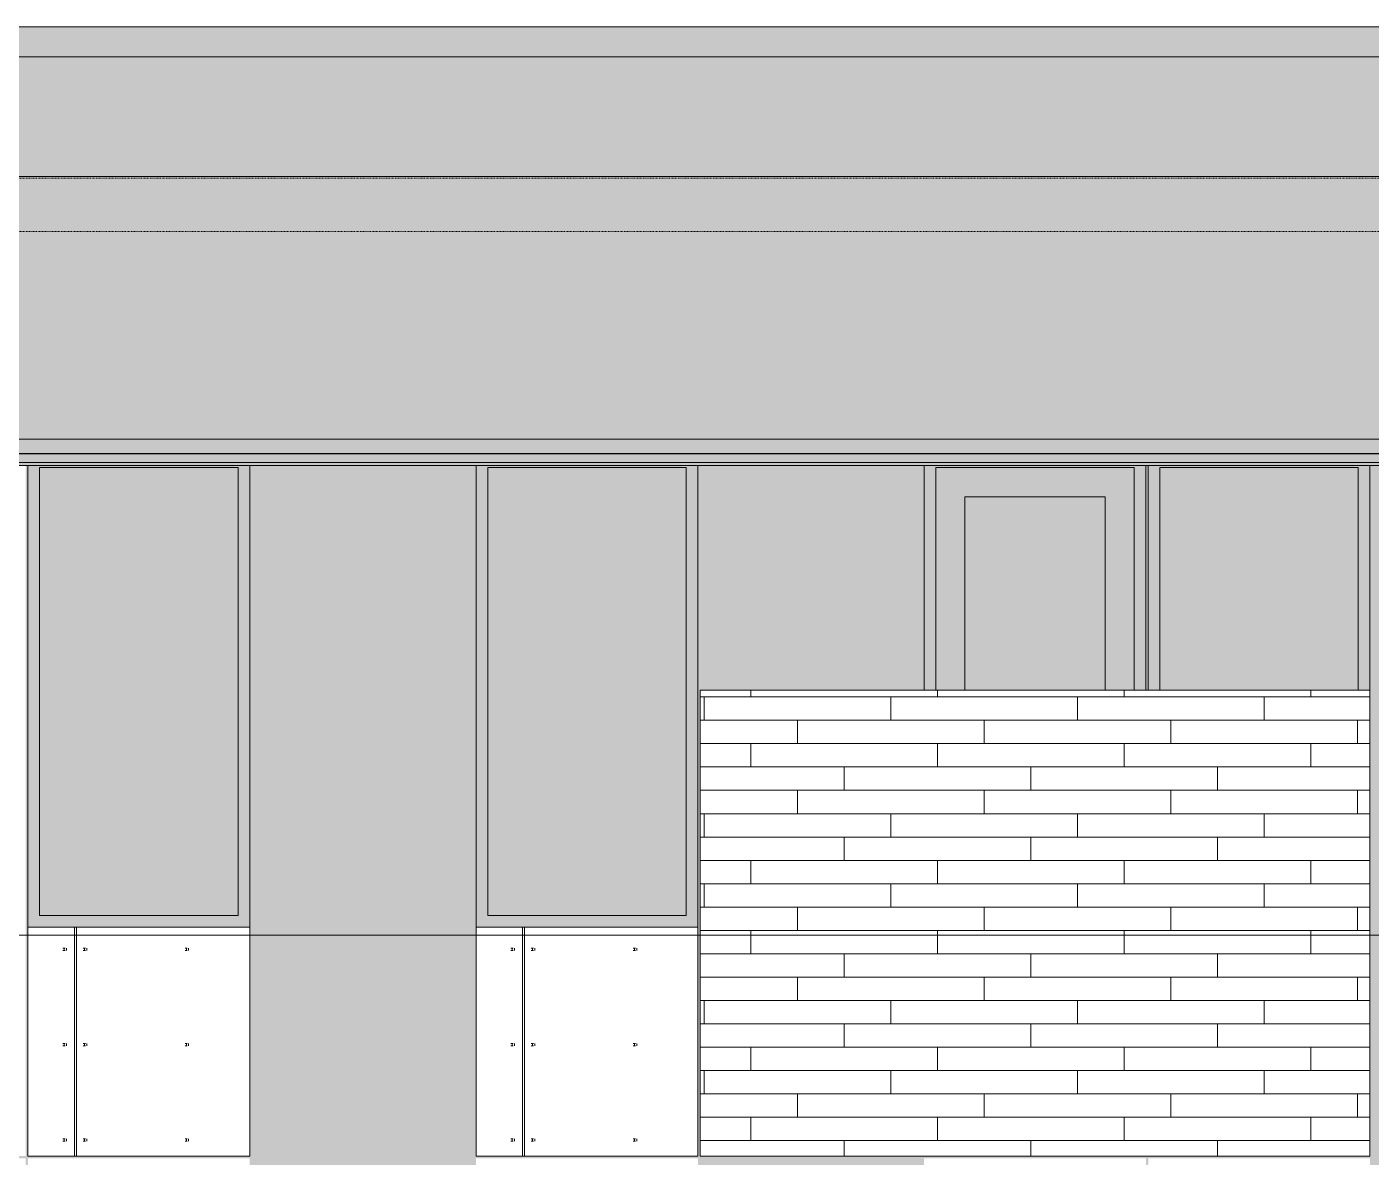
# Model space of a CAD drawing. Header units: inches. Extents: x 1814 to 6957, y -360 to 681.
# Drawn here: x 6301 to 6531.4, y 229.9 to 423.7 of the extents above; entities that cross this region are included whole.
import ezdxf

# ---------------------------------------------------------------- set-up
doc = ezdxf.new("R2010")
doc.units = ezdxf.units.IN
doc.header["$MEASUREMENT"] = 0
doc.linetypes.add('Aligning Line 1_8_', pattern=[0.25, 0.125, -0.125])
doc.linetypes.add('Grid Line 1_2_', pattern=[0.875, 0.5, -0.125, 0.125, -0.125])
for name, color, linetype, lineweight in [('0-7', 50, 'Continuous', 5), ('A-FLOR-LEVL-1', 51, 'Grid Line 1_2_', 9), ('A-GLAZ', 151, 'Continuous', 13), ('A-GLAZ-1', 251, 'Continuous', 9), ('A-WALL', 113, 'Continuous', 13), ('A-WALL-PATT-2', 251, 'Continuous', 9), ('G-ANNO-SYMB', 111, 'Aligning Line 1_8_', 9), ('G-ANNO-SYMB-1', 191, 'Aligning Line 1_8_', 9)]:
    doc.layers.add(name, color=color, linetype=linetype, lineweight=lineweight)
pattern_1 = [(0, (6529.089, 268.8), (0, 4), []), (90, (6529.089, 268.8), (-8, 8), [4, -28]), (90, (6545.089, 272.8), (-8, 8), [4, -28])]

# ---------------------------------------------------------------- blocks, each defined once
blk = doc.blocks.new('CTR - 2nd Phase_rvt-2-SECTION _ CENTER LOOKING EAST')
at = {"layer": 'A-FLOR-LEVL-1'}
for p, q in [((-4168.71, 398), (-1814.21, 398)), ((-4168.71, 268), (-1814.21, 268))]:
    blk.add_line(p, q, dxfattribs=at)
at = {"layer": 'G-ANNO-SYMB-1'}
blk.add_line((-1910.94, 388.59), (-4072.05, 388.59), dxfattribs=at)
blk = doc.blocks.new('CTR - 1st Phase - Common Walls_rvt-2-SECTION _ CENTER LOOKING EAST')
at = {"layer": 'A-FLOR-LEVL-1'}
for p, q in [((-4168.71, 398), (-1814.21, 398)), ((-4168.71, 268), (-1814.21, 268))]:
    blk.add_line(p, q, dxfattribs=at)
blk = doc.blocks.new('CTR - 1st Phase -Stairs _ Elevators_rvt-2-SECTION _ CENTER LOOKING EAST')
at = {"layer": 'A-FLOR-LEVL-1'}
for p, q in [((-4168.71, 398), (-1814.21, 398)), ((-4168.71, 268), (-1814.21, 268))]:
    blk.add_line(p, q, dxfattribs=at)
blk = doc.blocks.new('Basic Wall _ EXT - FIBER CEMENT - LARGE - ___-2162457-SECTION _ CENTER LOOKING EAST')
at = {"layer": 'A-WALL'}
for points in [[(-2067.92, 350.53), (-2067.89, 350.53), (-2067.92, 353), (-3400.02, 353), (-3400.02, 350.53), (-2071.34, 350.53)], [(-2752.94, 350.46), (-2067.55, 350.5), (-2067.92, 350.53), (-3399.62, 350.5), (-3399.27, 350.46), (-2755.13, 350.46)], [(-3398.59, 349.02), (-2067.14, 349.02), (-2067.14, 350.46), (-3399.27, 350.44), (-3399.27, 349.02), (-3398.99, 349.02)], [(-2067.12, 348.68), (-2066.86, 348.68), (-2067.17, 349.02), (-3399.26, 349.01), (-3398.99, 348.68), (-2067.14, 348.68)], [(-2704.47, 348.55), (-2066.84, 348.59), (-2066.86, 348.68), (-3398.97, 348.64), (-3399, 348.55), (-2712.92, 348.55)]]:
    blk.add_hatch(color=256, dxfattribs=at).paths.add_polyline_path(points, flags=0)
for p, q in [((-3400.02, 353), (-2067.89, 353)), ((-3400.02, 350.53), (-2067.89, 350.53)), ((-3399.27, 350.46), (-2067.14, 350.46)), ((-3399.27, 349.02), (-2067.14, 349.02)), ((-3399.08, 348.51), (-2066.96, 348.51))]:
    blk.add_line(p, q, dxfattribs=at)
blk = doc.blocks.new('Basic Wall _ EXT - FIBER CEMENT - SMALL - ___-2145931-SECTION _ CENTER LOOKING EAST')
at = {"layer": 'A-WALL'}
blk.add_hatch(color=256, dxfattribs=at).paths.add_polyline_path([(-2729.8, 418.54), (-2061.36, 418.54), (-2061.36, 423.66), (-3393.48, 423.66), (-3393.48, 418.54), (-2734.02, 418.54)], flags=0)
for p, q in [((-3393.48, 423.66), (-2061.36, 423.66)), ((-3393.48, 418.54), (-2061.36, 418.54))]:
    blk.add_line(p, q, dxfattribs=at)
blk = doc.blocks.new('_THE_ WINDOW _ DOOR - Window - 3rd Floor-V75-SECTION _ CENTER LOOKING EAST')
at = {"layer": 'A-GLAZ'}
h = blk.add_hatch(color=256, dxfattribs=at)
h.paths.add_polyline_path([(-2417.45, 269.37), (-2407.71, 269.37), (-2407.71, 348.51), (-2445.74, 348.51), (-2445.74, 269.37), (-2443.74, 269.37)], flags=0)
h.paths.add_polyline_path([(-2417.45, 271.37), (-2443.74, 271.37), (-2443.74, 348.12), (-2409.71, 348.12), (-2409.71, 271.37)], flags=0)
blk.add_hatch(color=256, dxfattribs=at).paths.add_polyline_path([(-2409.71, 271.37), (-2409.71, 348.12), (-2443.74, 348.12), (-2443.74, 271.37), (-2417.45, 271.37)], flags=0)
at = {"layer": 'A-GLAZ-1'}
h = blk.add_hatch(dxfattribs=at)
h.set_pattern_fill('FP_89', color=256, style=0, pattern_type=2)
h.set_pattern_definition([(0, (-2405.97, 287.55), (-38.4, 120.38), [0.392, -38.007]), (0, (-2405.97, 287.95), (-38.4, 120.38), [0.392, -38.007]), (0, (-2405.97, 303.91), (-38.4, 120.38), [0.392, -38.007]), (0, (-2405.97, 304.3), (-38.4, 120.38), [0.392, -38.007]), (0, (-2405.97, 320.27), (-38.4, 120.38), [0.392, -38.007]), (0, (-2405.97, 320.66), (-38.4, 120.38), [0.392, -38.007]), (0, (-2405.97, 336.62), (-38.4, 120.38), [0.392, -38.007]), (0, (-2405.97, 337.02), (-38.4, 120.38), [0.392, -38.007]), (0, (-2405.97, 352.98), (-38.4, 120.38), [0.392, -38.007]), (0, (-2405.97, 353.38), (-38.4, 120.38), [0.392, -38.007]), (0, (-2405.97, 369.34), (-38.4, 120.38), [0.392, -38.007]), (0, (-2405.97, 369.73), (-38.4, 120.375), [0.392, -38.007]), (0, (-2405.97, 385.7), (-38.4, 120.375), [0.392, -38.007]), (0, (-2405.97, 386.09), (-38.4, 120.375), [0.392, -38.007]), (0, (-2405.97, 402.05), (-38.4, 120.375), [0.392, -38.007]), (0, (-2405.97, 402.45), (-38.4, 120.375), [0.392, -38.007]), (0, (-2388.52, 287.55), (-38.4, 120.38), [0.392, -38.007]), (0, (-2388.52, 287.95), (-38.4, 120.38), [0.392, -38.007]), (0, (-2388.52, 303.91), (-38.4, 120.38), [0.392, -38.007]), (0, (-2388.52, 304.3), (-38.4, 120.38), [0.392, -38.007]), (0, (-2388.52, 320.27), (-38.4, 120.38), [0.392, -38.007]), (0, (-2388.52, 320.66), (-38.4, 120.38), [0.392, -38.007]), (0, (-2388.52, 336.62), (-38.4, 120.38), [0.392, -38.007]), (0, (-2388.52, 337.02), (-38.4, 120.38), [0.392, -38.007]), (0, (-2388.52, 352.98), (-38.4, 120.38), [0.392, -38.007]), (0, (-2388.52, 353.38), (-38.4, 120.38), [0.392, -38.007]), (0, (-2388.52, 369.34), (-38.4, 120.375), [0.392, -38.007]), (0, (-2388.52, 369.73), (-38.4, 120.375), [0.392, -38.007]), (0, (-2388.52, 385.7), (-38.4, 120.375), [0.392, -38.007]), (0, (-2388.52, 386.09), (-38.4, 120.375), [0.392, -38.007]), (0, (-2388.52, 402.05), (-38.4, 120.375), [0.392, -38.007]), (0, (-2388.52, 402.45), (-38.4, 120.375), [0.392, -38.007]), (0, (-2371.07, 287.55), (-38.4, 120.38), [0.392, -38.007]), (0, (-2371.07, 287.95), (-38.4, 120.38), [0.392, -38.007]), (0, (-2371.07, 303.91), (-38.4, 120.38), [0.392, -38.007]), (0, (-2371.07, 304.3), (-38.4, 120.38), [0.392, -38.007]), (0, (-2371.07, 320.27), (-38.4, 120.38), [0.392, -38.007]), (0, (-2371.07, 320.66), (-38.4, 120.38), [0.392, -38.007]), (0, (-2371.07, 336.62), (-38.4, 120.38), [0.392, -38.007]), (0, (-2371.07, 337.02), (-38.4, 120.38), [0.392, -38.007]), (0, (-2371.07, 352.98), (-38.4, 120.38), [0.392, -38.007]), (0, (-2371.07, 353.38), (-38.4, 120.38), [0.392, -38.007]), (0, (-2371.07, 369.34), (-38.4, 120.375), [0.392, -38.007]), (0, (-2371.07, 369.73), (-38.4, 120.375), [0.392, -38.007]), (0, (-2371.07, 385.7), (-38.4, 120.375), [0.392, -38.007]), (0, (-2371.07, 386.09), (-38.4, 120.375), [0.392, -38.007]), (0, (-2371.07, 402.05), (-38.4, 120.375), [0.392, -38.007]), (0, (-2371.07, 402.45), (-38.4, 120.375), [0.392, -38.007]), (90, (-2407.71, 285), (-38.4, 2e-15), [120, -0.375]), (90, (-2407.336, 285), (-38.4, 2e-15), [120, -0.375]), (90, (-2405.97, 287.554), (-38.4, 2e-15), [0.392, -119.982]), (90, (-2405.97, 303.91), (-38.4, 2e-15), [0.392, -119.982]), (90, (-2405.97, 320.268), (-38.4, 2e-15), [0.392, -119.982]), (90, (-2405.97, 336.625), (-38.4, 2e-15), [0.392, -119.982]), (90, (-2405.97, 352.982), (-38.4, 2e-15), [0.392, -119.982]), (90, (-2405.97, 369.34), (-38.4, 2e-15), [0.392, -119.982]), (90, (-2405.97, 385.697), (-38.4, 2e-15), [0.392, -119.982]), (90, (-2405.97, 402.054), (-38.4, 2e-15), [0.392, -119.982]), (90, (-2405.577, 287.554), (-38.4, 2e-15), [0.392, -119.982]), (90, (-2405.577, 303.91), (-38.4, 2e-15), [0.392, -119.982]), (90, (-2405.577, 320.268), (-38.4, 2e-15), [0.392, -119.982]), (90, (-2405.577, 336.625), (-38.4, 2e-15), [0.392, -119.982]), (90, (-2405.577, 352.982), (-38.4, 2e-15), [0.392, -119.982]), (90, (-2405.577, 369.34), (-38.4, 2e-15), [0.392, -119.982]), (90, (-2405.577, 385.697), (-38.4, 2e-15), [0.392, -119.982]), (90, (-2405.577, 402.054), (-38.4, 2e-15), [0.392, -119.982]), (90, (-2388.52, 287.554), (-38.4, 2e-15), [0.392, -119.982]), (90, (-2388.52, 303.91), (-38.4, 2e-15), [0.392, -119.982]), (90, (-2388.52, 320.268), (-38.4, 2e-15), [0.392, -119.982]), (90, (-2388.52, 336.625), (-38.4, 2e-15), [0.392, -119.982]), (90, (-2388.52, 352.982), (-38.4, 2e-15), [0.392, -119.982]), (90, (-2388.52, 369.34), (-38.4, 2e-15), [0.392, -119.982]), (90, (-2388.52, 385.697), (-38.4, 2e-15), [0.392, -119.982]), (90, (-2388.52, 402.054), (-38.4, 2e-15), [0.392, -119.982]), (90, (-2388.127, 287.554), (-38.4, 2e-15), [0.392, -119.982]), (90, (-2388.127, 303.91), (-38.4, 2e-15), [0.392, -119.982]), (90, (-2388.127, 320.268), (-38.4, 2e-15), [0.392, -119.982]), (90, (-2388.127, 336.625), (-38.4, 2e-15), [0.392, -119.982]), (90, (-2388.127, 352.982), (-38.4, 2e-15), [0.392, -119.982]), (90, (-2388.127, 369.34), (-38.4, 2e-15), [0.392, -119.982]), (90, (-2388.127, 385.697), (-38.4, 2e-15), [0.392, -119.982]), (90, (-2388.127, 402.054), (-38.4, 2e-15), [0.392, -119.982]), (90, (-2371.07, 287.554), (-38.4, 2e-15), [0.392, -119.982]), (90, (-2371.07, 303.91), (-38.4, 2e-15), [0.392, -119.982]), (90, (-2371.07, 320.268), (-38.4, 2e-15), [0.392, -119.982]), (90, (-2371.07, 336.625), (-38.4, 2e-15), [0.392, -119.982]), (90, (-2371.07, 352.982), (-38.4, 2e-15), [0.392, -119.982]), (90, (-2371.07, 369.34), (-38.4, 2e-15), [0.392, -119.982]), (90, (-2371.07, 385.697), (-38.4, 2e-15), [0.392, -119.982]), (90, (-2371.07, 402.054), (-38.4, 2e-15), [0.392, -119.982]), (90, (-2370.677, 287.554), (-38.4, 2e-15), [0.392, -119.982]), (90, (-2370.677, 303.91), (-38.4, 2e-15), [0.392, -119.982]), (90, (-2370.677, 320.268), (-38.4, 2e-15), [0.392, -119.982]), (90, (-2370.677, 336.625), (-38.4, 2e-15), [0.392, -119.982]), (90, (-2370.677, 352.982), (-38.4, 2e-15), [0.392, -119.982]), (90, (-2370.677, 369.34), (-38.4, 2e-15), [0.392, -119.982]), (90, (-2370.677, 385.697), (-38.4, 2e-15), [0.392, -119.982]), (90, (-2370.677, 402.054), (-38.4, 2e-15), [0.392, -119.982]), (180, (-2369.31, 284.62), (-38.4, 120.38), [38.025, -0.375]), (180, (-2369.31, 285), (-38.4, 120.38), [38.025, -0.375])])
h.paths.add_polyline_path([(-2407.71, 230.12), (-2407.71, 269.37), (-2445.74, 269.37), (-2445.74, 230.12)], flags=0)
at = {"layer": 'A-GLAZ'}
for p, q in [((-2445.74, 348.52), (-2445.74, 269.37)), ((-2443.74, 271.37), (-2443.74, 348.12)), ((-2443.74, 348.12), (-2409.71, 348.12)), ((-2409.71, 348.12), (-2409.71, 271.37)), ((-2407.71, 269.37), (-2407.71, 348.52)), ((-2409.71, 271.37), (-2443.74, 271.37)), ((-2445.74, 269.37), (-2407.71, 269.37)), ((-2445.74, 269.37), (-2445.74, 230.12)), ((-2407.71, 230.12), (-2407.71, 269.37)), ((-2445.74, 230.12), (-2407.71, 230.12))]:
    blk.add_line(p, q, dxfattribs=at)
blk = doc.blocks.new('_THE_ WINDOW _ DOOR - Window - 3rd Floor-2113396-SECTION _ CENTER LOOKING EAST')
at = {"layer": 'A-GLAZ'}
for points in [[(-2217.71, 310), (-2215.71, 310), (-2215.71, 348.51), (-2253.74, 348.51), (-2253.74, 310), (-2251.74, 310), (-2251.74, 348.12), (-2217.71, 348.12), (-2217.71, 343.63)], [(-2217.71, 310), (-2217.71, 348.12), (-2251.74, 348.12), (-2251.74, 310), (-2219.96, 310)]]:
    blk.add_hatch(color=256, dxfattribs=at).paths.add_polyline_path(points, flags=0)
for p, q in [((-2253.74, 348.52), (-2253.74, 310)), ((-2251.74, 348.12), (-2217.71, 348.12)), ((-2251.74, 310), (-2251.74, 348.12)), ((-2217.71, 348.12), (-2217.71, 310)), ((-2215.71, 310), (-2215.71, 348.52))]:
    blk.add_line(p, q, dxfattribs=at)
blk = doc.blocks.new('_THE_ WINDOW _ DOOR - Door - 3rd floors-2113394-SECTION _ CENTER LOOKING EAST')
at = {"layer": 'A-GLAZ'}
for points in [[(-2290.14, 310), (-2290.14, 348.12), (-2256.11, 348.12), (-2256.11, 310), (-2254.11, 310), (-2254.11, 348.51), (-2292.14, 348.51), (-2292.14, 310), (-2291.09, 310)], [(-2290.14, 310), (-2285.14, 310), (-2285.14, 343.12), (-2261.11, 343.12), (-2261.11, 310), (-2256.11, 310), (-2256.11, 348.12), (-2290.14, 348.12), (-2290.14, 343.63)], [(-2261.11, 310), (-2261.11, 343.12), (-2285.14, 343.12), (-2285.14, 310)]]:
    blk.add_hatch(color=256, dxfattribs=at).paths.add_polyline_path(points, flags=0)
for p, q in [((-2292.14, 348.52), (-2292.14, 310)), ((-2290.14, 310), (-2290.14, 348.12)), ((-2290.14, 348.12), (-2256.11, 348.12)), ((-2256.11, 348.12), (-2256.11, 310)), ((-2254.11, 310), (-2254.11, 348.52)), ((-2285.14, 310), (-2285.14, 343.12)), ((-2285.14, 343.12), (-2261.11, 343.12)), ((-2261.11, 343.12), (-2261.11, 310))]:
    blk.add_line(p, q, dxfattribs=at)
blk = doc.blocks.new('_THE_ WINDOW _ DOOR - Window - 3rd Floor-V77-SECTION _ CENTER LOOKING EAST')
at = {"layer": 'A-GLAZ'}
h = blk.add_hatch(color=256, dxfattribs=at)
h.paths.add_polyline_path([(-2368.94, 269.37), (-2330.91, 269.37), (-2330.91, 348.51), (-2368.94, 348.51), (-2368.94, 343.63)], flags=0)
h.paths.add_polyline_path([(-2332.91, 271.37), (-2366.94, 271.37), (-2366.94, 348.12), (-2332.91, 348.12), (-2332.91, 343.63)], flags=0)
blk.add_hatch(color=256, dxfattribs=at).paths.add_polyline_path([(-2366.94, 271.37), (-2332.91, 271.37), (-2332.91, 348.12), (-2366.94, 348.12), (-2366.94, 305.4)], flags=0)
at = {"layer": 'A-GLAZ-1'}
h = blk.add_hatch(dxfattribs=at)
h.set_pattern_fill('FP_92', color=256, style=0, pattern_type=2)
h.set_pattern_definition([(180, (-2370.68, 287.55), (38.4, 120.38), [0.392, -38.007]), (180, (-2370.68, 287.95), (38.4, 120.38), [0.392, -38.007]), (180, (-2370.68, 303.91), (38.4, 120.38), [0.392, -38.007]), (180, (-2370.68, 304.3), (38.4, 120.38), [0.392, -38.007]), (180, (-2370.68, 320.27), (38.4, 120.38), [0.392, -38.007]), (180, (-2370.68, 320.66), (38.4, 120.38), [0.392, -38.007]), (180, (-2370.68, 336.62), (38.4, 120.38), [0.392, -38.007]), (180, (-2370.68, 337.02), (38.4, 120.38), [0.392, -38.007]), (180, (-2370.68, 352.98), (38.4, 120.38), [0.392, -38.007]), (180, (-2370.68, 353.38), (38.4, 120.38), [0.392, -38.007]), (180, (-2370.68, 369.34), (38.4, 120.38), [0.392, -38.007]), (180, (-2370.68, 369.73), (38.4, 120.375), [0.392, -38.007]), (180, (-2370.68, 385.7), (38.4, 120.375), [0.392, -38.007]), (180, (-2370.68, 386.09), (38.4, 120.375), [0.392, -38.007]), (180, (-2370.68, 402.05), (38.4, 120.375), [0.392, -38.007]), (180, (-2370.68, 402.45), (38.4, 120.375), [0.392, -38.007]), (180, (-2388.13, 287.55), (38.4, 120.38), [0.392, -38.007]), (180, (-2388.13, 287.95), (38.4, 120.38), [0.392, -38.007]), (180, (-2388.13, 303.91), (38.4, 120.38), [0.392, -38.007]), (180, (-2388.13, 304.3), (38.4, 120.38), [0.392, -38.007]), (180, (-2388.13, 320.27), (38.4, 120.38), [0.392, -38.007]), (180, (-2388.13, 320.66), (38.4, 120.38), [0.392, -38.007]), (180, (-2388.13, 336.62), (38.4, 120.38), [0.392, -38.007]), (180, (-2388.13, 337.02), (38.4, 120.38), [0.392, -38.007]), (180, (-2388.13, 352.98), (38.4, 120.38), [0.392, -38.007]), (180, (-2388.13, 353.38), (38.4, 120.38), [0.392, -38.007]), (180, (-2388.13, 369.34), (38.4, 120.375), [0.392, -38.007]), (180, (-2388.13, 369.73), (38.4, 120.375), [0.392, -38.007]), (180, (-2388.13, 385.7), (38.4, 120.375), [0.392, -38.007]), (180, (-2388.13, 386.09), (38.4, 120.375), [0.392, -38.007]), (180, (-2388.13, 402.05), (38.4, 120.375), [0.392, -38.007]), (180, (-2388.13, 402.45), (38.4, 120.375), [0.392, -38.007]), (180, (-2405.58, 287.55), (38.4, 120.38), [0.392, -38.007]), (180, (-2405.58, 287.95), (38.4, 120.38), [0.392, -38.007]), (180, (-2405.58, 303.91), (38.4, 120.38), [0.392, -38.007]), (180, (-2405.58, 304.3), (38.4, 120.38), [0.392, -38.007]), (180, (-2405.58, 320.27), (38.4, 120.38), [0.392, -38.007]), (180, (-2405.58, 320.66), (38.4, 120.38), [0.392, -38.007]), (180, (-2405.58, 336.62), (38.4, 120.38), [0.392, -38.007]), (180, (-2405.58, 337.02), (38.4, 120.38), [0.392, -38.007]), (180, (-2405.58, 352.98), (38.4, 120.38), [0.392, -38.007]), (180, (-2405.58, 353.38), (38.4, 120.38), [0.392, -38.007]), (180, (-2405.58, 369.34), (38.4, 120.375), [0.392, -38.007]), (180, (-2405.58, 369.73), (38.4, 120.375), [0.392, -38.007]), (180, (-2405.58, 385.7), (38.4, 120.375), [0.392, -38.007]), (180, (-2405.58, 386.09), (38.4, 120.375), [0.392, -38.007]), (180, (-2405.58, 402.05), (38.4, 120.375), [0.392, -38.007]), (180, (-2405.58, 402.45), (38.4, 120.375), [0.392, -38.007]), (90, (-2368.936, 285), (38.4, -2e-15), [120, -0.375]), (90, (-2369.31, 285), (38.4, -2e-15), [120, -0.375]), (90, (-2370.677, 287.554), (38.4, -2e-15), [0.392, -119.982]), (90, (-2370.677, 303.91), (38.4, -2e-15), [0.392, -119.982]), (90, (-2370.677, 320.268), (38.4, -2e-15), [0.392, -119.982]), (90, (-2370.677, 336.625), (38.4, -2e-15), [0.392, -119.982]), (90, (-2370.677, 352.982), (38.4, -2e-15), [0.392, -119.982]), (90, (-2370.677, 369.34), (38.4, -2e-15), [0.392, -119.982]), (90, (-2370.677, 385.697), (38.4, -2e-15), [0.392, -119.982]), (90, (-2370.677, 402.054), (38.4, -2e-15), [0.392, -119.982]), (90, (-2371.07, 287.554), (38.4, -2e-15), [0.392, -119.982]), (90, (-2371.07, 303.91), (38.4, -2e-15), [0.392, -119.982]), (90, (-2371.07, 320.268), (38.4, -2e-15), [0.392, -119.982]), (90, (-2371.07, 336.625), (38.4, -2e-15), [0.392, -119.982]), (90, (-2371.07, 352.982), (38.4, -2e-15), [0.392, -119.982]), (90, (-2371.07, 369.34), (38.4, -2e-15), [0.392, -119.982]), (90, (-2371.07, 385.697), (38.4, -2e-15), [0.392, -119.982]), (90, (-2371.07, 402.054), (38.4, -2e-15), [0.392, -119.982]), (90, (-2388.127, 287.554), (38.4, -2e-15), [0.392, -119.982]), (90, (-2388.127, 303.91), (38.4, -2e-15), [0.392, -119.982]), (90, (-2388.127, 320.268), (38.4, -2e-15), [0.392, -119.982]), (90, (-2388.127, 336.625), (38.4, -2e-15), [0.392, -119.982]), (90, (-2388.127, 352.982), (38.4, -2e-15), [0.392, -119.982]), (90, (-2388.127, 369.34), (38.4, -2e-15), [0.392, -119.982]), (90, (-2388.127, 385.697), (38.4, -2e-15), [0.392, -119.982]), (90, (-2388.127, 402.054), (38.4, -2e-15), [0.392, -119.982]), (90, (-2388.52, 287.554), (38.4, -2e-15), [0.392, -119.982]), (90, (-2388.52, 303.91), (38.4, -2e-15), [0.392, -119.982]), (90, (-2388.52, 320.268), (38.4, -2e-15), [0.392, -119.982]), (90, (-2388.52, 336.625), (38.4, -2e-15), [0.392, -119.982]), (90, (-2388.52, 352.982), (38.4, -2e-15), [0.392, -119.982]), (90, (-2388.52, 369.34), (38.4, -2e-15), [0.392, -119.982]), (90, (-2388.52, 385.697), (38.4, -2e-15), [0.392, -119.982]), (90, (-2388.52, 402.054), (38.4, -2e-15), [0.392, -119.982]), (90, (-2405.577, 287.554), (38.4, -2e-15), [0.392, -119.982]), (90, (-2405.577, 303.91), (38.4, -2e-15), [0.392, -119.982]), (90, (-2405.577, 320.268), (38.4, -2e-15), [0.392, -119.982]), (90, (-2405.577, 336.625), (38.4, -2e-15), [0.392, -119.982]), (90, (-2405.577, 352.982), (38.4, -2e-15), [0.392, -119.982]), (90, (-2405.577, 369.34), (38.4, -2e-15), [0.392, -119.982]), (90, (-2405.577, 385.697), (38.4, -2e-15), [0.392, -119.982]), (90, (-2405.577, 402.054), (38.4, -2e-15), [0.392, -119.982]), (90, (-2405.97, 287.554), (38.4, -2e-15), [0.392, -119.982]), (90, (-2405.97, 303.91), (38.4, -2e-15), [0.392, -119.982]), (90, (-2405.97, 320.268), (38.4, -2e-15), [0.392, -119.982]), (90, (-2405.97, 336.625), (38.4, -2e-15), [0.392, -119.982]), (90, (-2405.97, 352.982), (38.4, -2e-15), [0.392, -119.982]), (90, (-2405.97, 369.34), (38.4, -2e-15), [0.392, -119.982]), (90, (-2405.97, 385.697), (38.4, -2e-15), [0.392, -119.982]), (90, (-2405.97, 402.054), (38.4, -2e-15), [0.392, -119.982]), (0, (-2407.34, 284.62), (38.4, 120.38), [38.025, -0.375]), (0, (-2407.34, 285), (38.4, 120.38), [38.025, -0.375])])
h.paths.add_polyline_path([(-2330.91, 230.12), (-2330.91, 269.37), (-2368.94, 269.37), (-2368.94, 230.12)], flags=0)
at = {"layer": 'A-GLAZ'}
for p, q in [((-2368.94, 348.52), (-2368.94, 269.37)), ((-2366.94, 348.12), (-2332.91, 348.12)), ((-2366.94, 271.37), (-2366.94, 348.12)), ((-2332.91, 348.12), (-2332.91, 271.37)), ((-2330.91, 269.37), (-2330.91, 348.52)), ((-2332.91, 271.37), (-2366.94, 271.37)), ((-2368.94, 269.37), (-2330.91, 269.37)), ((-2368.94, 269.37), (-2368.94, 230.12)), ((-2330.91, 230.12), (-2330.91, 269.37)), ((-2368.94, 230.12), (-2330.91, 230.12))]:
    blk.add_line(p, q, dxfattribs=at)

msp = doc.modelspace()

# ---------------------------------------------------------------- hatches: boundary and pattern name
at = {"layer": 'A-WALL-PATT-2'}
h = msp.add_hatch(dxfattribs=at)
h.set_pattern_fill('FP_57', color=256, style=0, pattern_type=2)
h.set_pattern_definition([(0, (6686.555, 140.604), (-38.4, 76.8), [0.392, -38.007]), (0, (6686.555, 140.996), (-38.4, 76.8), [0.392, -38.007]), (0, (6686.555, 150.204), (-38.4, 76.8), [0.392, -38.007]), (0, (6686.555, 150.596), (-38.4, 76.8), [0.392, -38.007]), (0, (6686.555, 159.804), (-38.4, 76.8), [0.392, -38.007]), (0, (6686.555, 160.196), (-38.4, 76.8), [0.392, -38.007]), (0, (6686.555, 169.404), (-38.4, 76.8), [0.392, -38.007]), (0, (6686.555, 169.796), (-38.4, 76.8), [0.392, -38.007]), (0, (6686.555, 179.004), (-38.4, 76.8), [0.392, -38.007]), (0, (6686.555, 179.396), (-38.4, 76.8), [0.392, -38.007]), (0, (6686.555, 188.604), (-38.4, 76.8), [0.392, -38.007]), (0, (6686.555, 188.996), (-38.4, 76.8), [0.392, -38.007]), (0, (6686.555, 198.204), (-38.4, 76.8), [0.392, -38.007]), (0, (6686.555, 198.596), (-38.4, 76.8), [0.392, -38.007]), (0, (6686.555, 207.804), (-38.4, 76.8), [0.392, -38.007]), (0, (6686.555, 208.196), (-38.4, 76.8), [0.392, -38.007]), (0, (6721.455, 140.604), (-38.4, 76.8), [0.392, -38.007]), (0, (6721.455, 140.996), (-38.4, 76.8), [0.392, -38.007]), (0, (6721.455, 150.204), (-38.4, 76.8), [0.392, -38.007]), (0, (6721.455, 150.596), (-38.4, 76.8), [0.392, -38.007]), (0, (6721.455, 159.804), (-38.4, 76.8), [0.392, -38.007]), (0, (6721.455, 160.196), (-38.4, 76.8), [0.392, -38.007]), (0, (6721.455, 169.404), (-38.4, 76.8), [0.392, -38.007]), (0, (6721.455, 169.796), (-38.4, 76.8), [0.392, -38.007]), (0, (6721.455, 179.004), (-38.4, 76.8), [0.392, -38.007]), (0, (6721.455, 179.396), (-38.4, 76.8), [0.392, -38.007]), (0, (6721.455, 188.604), (-38.4, 76.8), [0.392, -38.007]), (0, (6721.455, 188.996), (-38.4, 76.8), [0.392, -38.007]), (0, (6721.455, 198.204), (-38.4, 76.8), [0.392, -38.007]), (0, (6721.455, 198.596), (-38.4, 76.8), [0.392, -38.007]), (0, (6721.455, 207.804), (-38.4, 76.8), [0.392, -38.007]), (0, (6721.455, 208.196), (-38.4, 76.8), [0.392, -38.007]), (90, (6684.814, 136), (-38.4, 2e-15), [76.8, 0, 0, 0]), (90, (6685.19, 136), (-38.4, 2e-15), [76.8, 0, 0, 0]), (90, (6686.555, 140.604), (-38.4, 2e-15), [0.392, -76.407]), (90, (6686.555, 150.204), (-38.4, 2e-15), [0.392, -76.407]), (90, (6686.555, 159.804), (-38.4, 2e-15), [0.392, -76.407]), (90, (6686.555, 169.404), (-38.4, 2e-15), [0.392, -76.407]), (90, (6686.555, 179.004), (-38.4, 2e-15), [0.392, -76.407]), (90, (6686.555, 188.604), (-38.4, 2e-15), [0.393, -76.408]), (90, (6686.555, 198.204), (-38.4, 2e-15), [0.392, -76.407]), (90, (6686.555, 207.804), (-38.4, 2e-15), [0.392, -76.407]), (90, (6686.948, 140.604), (-38.4, 2e-15), [0.392, -76.407]), (90, (6686.948, 150.204), (-38.4, 2e-15), [0.392, -76.407]), (90, (6686.948, 159.804), (-38.4, 2e-15), [0.392, -76.407]), (90, (6686.948, 169.404), (-38.4, 2e-15), [0.392, -76.407]), (90, (6686.948, 179.004), (-38.4, 2e-15), [0.392, -76.407]), (90, (6686.948, 188.604), (-38.4, 2e-15), [0.393, -76.408]), (90, (6686.948, 198.204), (-38.4, 2e-15), [0.392, -76.407]), (90, (6686.948, 207.804), (-38.4, 2e-15), [0.392, -76.407]), (90, (6721.455, 140.604), (-38.4, 2e-15), [0.392, -76.407]), (90, (6721.455, 150.204), (-38.4, 2e-15), [0.392, -76.407]), (90, (6721.455, 159.804), (-38.4, 2e-15), [0.392, -76.407]), (90, (6721.455, 169.404), (-38.4, 2e-15), [0.392, -76.407]), (90, (6721.455, 179.004), (-38.4, 2e-15), [0.392, -76.407]), (90, (6721.455, 188.604), (-38.4, 2e-15), [0.393, -76.408]), (90, (6721.455, 198.204), (-38.4, 2e-15), [0.392, -76.407]), (90, (6721.455, 207.804), (-38.4, 2e-15), [0.392, -76.407]), (90, (6721.848, 140.604), (-38.4, 2e-15), [0.392, -76.407]), (90, (6721.848, 150.204), (-38.4, 2e-15), [0.392, -76.407]), (90, (6721.848, 159.804), (-38.4, 2e-15), [0.392, -76.407]), (90, (6721.848, 169.404), (-38.4, 2e-15), [0.392, -76.407]), (90, (6721.848, 179.004), (-38.4, 2e-15), [0.392, -76.407]), (90, (6721.848, 188.604), (-38.4, 2e-15), [0.393, -76.408]), (90, (6721.848, 198.204), (-38.4, 2e-15), [0.392, -76.407]), (90, (6721.848, 207.804), (-38.4, 2e-15), [0.392, -76.407]), (180, (6723.214, 136), (-38.4, 76.8), [38.025, -0.375]), (180, (6723.214, 145.6), (-38.4, 76.8), [38.025, -0.375]), (180, (6723.214, 155.2), (-38.4, 76.8), [38.025, -0.375]), (180, (6723.214, 164.8), (-38.4, 76.8), [38.025, -0.375]), (180, (6723.214, 174.4), (-38.4, 76.8), [38.025, -0.375]), (180, (6723.214, 184), (-38.4, 76.8), [38.025, -0.375]), (180, (6723.214, 193.6), (-38.4, 76.8), [38.025, -0.375]), (180, (6723.214, 203.2), (-38.4, 76.8), [38.025, -0.375])])
h.paths.add_polyline_path([(6337.91, 353), (6679, 353), (6679, 418.54), (5346.88, 418.54), (5346.88, 418.62), (5353.36, 418.62), (5353.36, 420.79), (5347.31, 420.84), (5346.96, 421.48), (5347, 421.5), (5346.96, 421.63), (5346.88, 421.63), (5346.91, 353), (6329.47, 353)], flags=0)
h = msp.add_hatch(dxfattribs=at)
h.set_pattern_fill('FP_56', color=256, style=0, pattern_type=2)
h.set_pattern_definition([(0, (6686.55, 112.3), (-38.4, 120.375), [0.392, -38.007]), (0, (6686.55, 112.7), (-38.4, 120.375), [0.392, -38.007]), (0, (6686.55, 128.66), (-38.4, 120.375), [0.392, -38.007]), (0, (6686.55, 129.05), (-38.4, 120.375), [0.392, -38.007]), (0, (6686.55, 145.02), (-38.4, 120.375), [0.392, -38.007]), (0, (6686.55, 145.41), (-38.4, 120.375), [0.392, -38.007]), (0, (6686.55, 161.38), (-38.4, 120.375), [0.392, -38.007]), (0, (6686.55, 161.77), (-38.4, 120.375), [0.392, -38.007]), (0, (6686.55, 177.73), (-38.4, 120.375), [0.392, -38.007]), (0, (6686.55, 178.12), (-38.4, 120.375), [0.392, -38.007]), (0, (6686.55, 194.09), (-38.4, 120.375), [0.392, -38.007]), (0, (6686.55, 194.48), (-38.4, 120.375), [0.392, -38.007]), (0, (6686.55, 210.45), (-38.4, 120.375), [0.392, -38.007]), (0, (6686.55, 210.84), (-38.4, 120.375), [0.392, -38.007]), (0, (6686.55, 226.8), (-38.4, 120.375), [0.392, -38.007]), (0, (6686.55, 227.2), (-38.4, 120.375), [0.392, -38.007]), (0, (6704, 112.3), (-38.4, 120.375), [0.392, -38.007]), (0, (6704, 112.7), (-38.4, 120.375), [0.392, -38.007]), (0, (6704, 128.66), (-38.4, 120.375), [0.392, -38.007]), (0, (6704, 129.05), (-38.4, 120.375), [0.392, -38.007]), (0, (6704, 145.02), (-38.4, 120.375), [0.392, -38.007]), (0, (6704, 145.41), (-38.4, 120.375), [0.392, -38.007]), (0, (6704, 161.38), (-38.4, 120.375), [0.392, -38.007]), (0, (6704, 161.77), (-38.4, 120.375), [0.392, -38.007]), (0, (6704, 177.73), (-38.4, 120.375), [0.392, -38.007]), (0, (6704, 178.12), (-38.4, 120.375), [0.392, -38.007]), (0, (6704, 194.09), (-38.4, 120.375), [0.392, -38.007]), (0, (6704, 194.48), (-38.4, 120.375), [0.392, -38.007]), (0, (6704, 210.45), (-38.4, 120.375), [0.392, -38.007]), (0, (6704, 210.84), (-38.4, 120.375), [0.392, -38.007]), (0, (6704, 226.8), (-38.4, 120.375), [0.392, -38.007]), (0, (6704, 227.2), (-38.4, 120.375), [0.392, -38.007]), (0, (6721.45, 112.3), (-38.4, 120.375), [0.392, -38.007]), (0, (6721.45, 112.7), (-38.4, 120.375), [0.392, -38.007]), (0, (6721.45, 128.66), (-38.4, 120.375), [0.392, -38.007]), (0, (6721.45, 129.05), (-38.4, 120.375), [0.392, -38.007]), (0, (6721.45, 145.02), (-38.4, 120.375), [0.392, -38.007]), (0, (6721.45, 145.41), (-38.4, 120.375), [0.392, -38.007]), (0, (6721.45, 161.38), (-38.4, 120.375), [0.392, -38.007]), (0, (6721.45, 161.77), (-38.4, 120.375), [0.392, -38.007]), (0, (6721.45, 177.73), (-38.4, 120.375), [0.392, -38.007]), (0, (6721.45, 178.12), (-38.4, 120.375), [0.392, -38.007]), (0, (6721.45, 194.09), (-38.4, 120.375), [0.392, -38.007]), (0, (6721.45, 194.48), (-38.4, 120.375), [0.392, -38.007]), (0, (6721.45, 210.45), (-38.4, 120.375), [0.392, -38.007]), (0, (6721.45, 210.84), (-38.4, 120.375), [0.392, -38.007]), (0, (6721.45, 226.8), (-38.4, 120.375), [0.392, -38.007]), (0, (6721.45, 227.2), (-38.4, 120.375), [0.392, -38.007]), (90, (6684.814, 109.75), (-38.4, 2e-15), [120, -0.375]), (90, (6685.19, 109.75), (-38.4, 2e-15), [120, -0.375]), (90, (6686.555, 112.304), (-38.4, 2e-15), [0.392, -119.982]), (90, (6686.555, 128.66), (-38.4, 2e-15), [0.392, -119.982]), (90, (6686.555, 145.018), (-38.4, 2e-15), [0.392, -119.982]), (90, (6686.555, 161.375), (-38.4, 2e-15), [0.392, -119.982]), (90, (6686.555, 177.732), (-38.4, 2e-15), [0.392, -119.982]), (90, (6686.555, 194.09), (-38.4, 2e-15), [0.392, -119.982]), (90, (6686.555, 210.447), (-38.4, 2e-15), [0.392, -119.982]), (90, (6686.555, 226.804), (-38.4, 2e-15), [0.392, -119.982]), (90, (6686.948, 112.304), (-38.4, 2e-15), [0.392, -119.982]), (90, (6686.948, 128.66), (-38.4, 2e-15), [0.392, -119.982]), (90, (6686.948, 145.018), (-38.4, 2e-15), [0.392, -119.982]), (90, (6686.948, 161.375), (-38.4, 2e-15), [0.392, -119.982]), (90, (6686.948, 177.732), (-38.4, 2e-15), [0.392, -119.982]), (90, (6686.948, 194.09), (-38.4, 2e-15), [0.392, -119.982]), (90, (6686.948, 210.447), (-38.4, 2e-15), [0.392, -119.982]), (90, (6686.948, 226.804), (-38.4, 2e-15), [0.392, -119.982]), (90, (6704.005, 112.304), (-38.4, 2e-15), [0.392, -119.982]), (90, (6704.005, 128.66), (-38.4, 2e-15), [0.392, -119.982]), (90, (6704.005, 145.018), (-38.4, 2e-15), [0.392, -119.982]), (90, (6704.005, 161.375), (-38.4, 2e-15), [0.392, -119.982]), (90, (6704.005, 177.732), (-38.4, 2e-15), [0.392, -119.982]), (90, (6704.005, 194.09), (-38.4, 2e-15), [0.392, -119.982]), (90, (6704.005, 210.447), (-38.4, 2e-15), [0.392, -119.982]), (90, (6704.005, 226.804), (-38.4, 2e-15), [0.392, -119.982]), (90, (6704.398, 112.304), (-38.4, 2e-15), [0.392, -119.982]), (90, (6704.398, 128.66), (-38.4, 2e-15), [0.392, -119.982]), (90, (6704.398, 145.018), (-38.4, 2e-15), [0.392, -119.982]), (90, (6704.398, 161.375), (-38.4, 2e-15), [0.392, -119.982]), (90, (6704.398, 177.732), (-38.4, 2e-15), [0.392, -119.982]), (90, (6704.398, 194.09), (-38.4, 2e-15), [0.392, -119.982]), (90, (6704.398, 210.447), (-38.4, 2e-15), [0.392, -119.982]), (90, (6704.398, 226.804), (-38.4, 2e-15), [0.392, -119.982]), (90, (6721.455, 112.304), (-38.4, 2e-15), [0.392, -119.982]), (90, (6721.455, 128.66), (-38.4, 2e-15), [0.392, -119.982]), (90, (6721.455, 145.018), (-38.4, 2e-15), [0.392, -119.982]), (90, (6721.455, 161.375), (-38.4, 2e-15), [0.392, -119.982]), (90, (6721.455, 177.732), (-38.4, 2e-15), [0.392, -119.982]), (90, (6721.455, 194.09), (-38.4, 2e-15), [0.392, -119.982]), (90, (6721.455, 210.447), (-38.4, 2e-15), [0.392, -119.982]), (90, (6721.455, 226.804), (-38.4, 2e-15), [0.392, -119.982]), (90, (6721.848, 112.304), (-38.4, 2e-15), [0.392, -119.982]), (90, (6721.848, 128.66), (-38.4, 2e-15), [0.392, -119.982]), (90, (6721.848, 145.018), (-38.4, 2e-15), [0.392, -119.982]), (90, (6721.848, 161.375), (-38.4, 2e-15), [0.392, -119.982]), (90, (6721.848, 177.732), (-38.4, 2e-15), [0.392, -119.982]), (90, (6721.848, 194.09), (-38.4, 2e-15), [0.392, -119.982]), (90, (6721.848, 210.447), (-38.4, 2e-15), [0.392, -119.982]), (90, (6721.848, 226.804), (-38.4, 2e-15), [0.392, -119.982]), (180, (6723.21, 109.38), (-38.4, 120.375), [38.025, -0.375]), (180, (6723.21, 109.75), (-38.4, 120.375), [38.025, -0.375])])
h.paths.add_polyline_path([(5344.13, 109.75), (5379.59, 109.75), (5379.59, 229.75), (5417.61, 229.75), (5417.61, 109.75), (5417.99, 109.75), (5417.99, 229.75), (5456.01, 229.75), (5456.01, 109.75), (5494.98, 109.75), (5494.98, 229.75), (5533, 229.75), (5533, 109.75), (5571.59, 109.75), (5571.59, 229.75), (5609.61, 229.75), (5609.61, 109.75), (5609.99, 109.75), (5609.99, 229.75), (5648.01, 229.75), (5648.01, 109.75), (5648.2, 109.75), (5648.2, 178), (5686.79, 178), (5686.79, 229.75), (5724.81, 229.75), (5724.81, 178), (5725.19, 178), (5725.19, 229.75), (5763.21, 229.75), (5763.21, 109.75), (5763.59, 109.75), (5763.59, 229.75), (5801.61, 229.75), (5801.61, 109.75), (5840.39, 109.75), (5840.39, 229.75), (5878.41, 229.75), (5878.41, 109.75), (5917.19, 109.75), (5917.19, 229.75), (5955.21, 229.75), (5955.21, 109.75), (5993.99, 109.75), (5993.99, 229.75), (6032.01, 229.75), (6032.01, 109.75), (6032.39, 109.75), (6032.39, 229.75), (6070.41, 229.75), (6070.41, 109.75), (6070.6, 109.75), (6070.6, 178), (6109.19, 178), (6109.19, 229.75), (6147.21, 229.75), (6147.21, 178), (6185.43, 178), (6185.43, 109.75), (6185.99, 109.75), (6185.99, 229.75), (6224.01, 229.75), (6224.01, 109.75), (6262.79, 109.75), (6262.79, 229.75), (6300.81, 229.75), (6300.81, 109.75), (6301.19, 109.75), (6301.19, 229.75), (6339.21, 229.75), (6339.21, 109.75), (6377.99, 109.75), (6377.99, 229.75), (6416.01, 229.75), (6416.01, 109.75), (6454.79, 109.75), (6454.79, 229.75), (6492.81, 229.75), (6492.81, 109.75), (6493.19, 109.75), (6493.19, 229.75), (6531.21, 229.75), (6531.21, 109.75), (6608.39, 109.75), (6608.39, 229.75), (6646.41, 229.75), (6646.41, 109.75), (6679, 109.75), (6679, 348.51), (6646.41, 348.51), (6646.41, 230.12), (6608.39, 230.12), (6608.39, 348.51), (6531.21, 348.51), (6531.21, 230.12), (6416.39, 230.12), (6416.39, 310), (6454.79, 310), (6454.79, 348.51), (6416.01, 348.51), (6416.01, 230.12), (6377.99, 230.12), (6377.99, 348.51), (6339.21, 348.51), (6339.21, 230.12), (6301.19, 230.12), (6301.19, 348.51), (6300.81, 348.51), (6300.81, 230.12), (6262.79, 230.12), (6262.79, 348.51), (6185.61, 348.51), (6185.61, 230.12), (6147.59, 230.12), (6147.59, 348.51), (6147.21, 348.51), (6147.21, 230.12), (6109.19, 230.12), (6109.19, 348.51), (6070.41, 348.51), (6070.41, 230.12), (6032.39, 230.12), (6032.39, 348.51), (6032.01, 348.51), (6032.01, 230.12), (5993.99, 230.12), (5993.99, 348.51), (5955.21, 348.51), (5955.21, 310), (5993.8, 310), (5993.8, 230.12), (5878.79, 230.12), (5878.79, 348.51), (5801.61, 348.51), (5801.61, 230.12), (5763.59, 230.12), (5763.58, 348.51), (5763.21, 348.51), (5763.21, 230.12), (5725.19, 230.12), (5725.18, 348.51), (5724.81, 348.51), (5724.81, 230.12), (5686.79, 230.12), (5686.79, 348.51), (5648.01, 348.51), (5648.01, 230.12), (5609.99, 230.12), (5609.98, 348.51), (5609.61, 348.51), (5609.61, 230.12), (5571.59, 230.12), (5571.59, 348.51), (5533, 348.51), (5533, 230.12), (5494.98, 230.12), (5494.98, 348.51), (5456.01, 348.51), (5456.01, 310), (5494.6, 310), (5494.6, 230.12), (5379.59, 230.12), (5379.59, 348.51), (5347.81, 348.55), (5347.49, 348.88), (5347.52, 348.9), (5347.72, 348.9), (5347.63, 349.06), (5347.63, 350.44), (5346.88, 350.5), (5346.88, 230.12), (5346.63, 230.12), (5346.63, 227.37), (5346.13, 227.37), (5346.13, 109.81), (5344.55, 109.81), (5344.55, 227.37), (5344.13, 227.37), (5344.13, 109.87)], flags=0)
h.paths.add_polyline_path([(5338.63, 136), (5338.63, 230.12), (5338, 230.12), (5338, 136)], flags=0)
h.paths.add_polyline_path([(5344.49, 227.44), (5344.49, 227.62), (5344.55, 227.62), (5344.55, 230.06), (5344.19, 230.06), (5344.19, 227.44)], flags=0)
h.paths.add_polyline_path([(5346.19, 227.44), (5346.56, 227.44), (5346.56, 230.06), (5346.13, 230.05), (5346.13, 227.62), (5346.19, 227.62)], flags=0)
h.paths.add_polyline_path([(6493, 310), (6493.19, 310), (6493.19, 348.51), (6492.81, 348.47), (6492.81, 310)], flags=0)
h.paths.add_polyline_path([(5417.99, 310), (5417.98, 348.51), (5417.61, 348.51), (5417.61, 310), (5417.8, 310)], flags=0)
h.paths.add_polyline_path([(5916.81, 310), (5917.19, 310), (5917.18, 348.51), (5916.81, 348.51), (5916.81, 343.12)], flags=0)
h = msp.add_hatch(dxfattribs=at)
h.set_pattern_fill('FP_85', color=256, style=0, pattern_type=2)
h.set_pattern_definition(pattern_1)
h.paths.add_polyline_path([(6420.64, 230.12), (6420.64, 310), (6416.39, 310), (6416.39, 230.12)], flags=0)
h = msp.add_hatch(dxfattribs=at)
h.set_pattern_fill('FP_85', color=256, style=0, pattern_type=2)
h.set_pattern_definition(pattern_1)
h.paths.add_polyline_path([(6526.96, 230.12), (6526.96, 310), (6420.64, 310), (6420.64, 230.12), (6430.77, 230.12)], flags=0)
h = msp.add_hatch(dxfattribs=at)
h.set_pattern_fill('FP_85', color=256, style=0, pattern_type=2)
h.set_pattern_definition(pattern_1)
h.paths.add_polyline_path([(6526.96, 230.12), (6531.21, 230.12), (6531.21, 310), (6526.96, 310), (6526.96, 240.75)], flags=0)

# ---------------------------------------------------------------- linework, layer by layer
at = {"layer": 'A-FLOR-LEVL-1'}
for p, q in [((4578.96, 398), (6931.97, 398)), ((4578.96, 268), (6931.97, 268))]:
    msp.add_line(p, q, dxfattribs=at)
at = {"layer": 'A-WALL'}
for p, q in [((6531.21, 310), (6416.39, 310)), ((6416.39, 230.12), (6416.39, 310)), ((6531.21, 310), (6531.21, 230.12)), ((6301.19, 230.12), (6301.19, 269.37)), ((6339.21, 269.37), (6339.21, 230.12)), ((6377.99, 230.12), (6377.99, 269.37)), ((6416.01, 269.37), (6416.01, 230.12)), ((6339.21, 230.12), (6301.19, 230.12)), ((6416.01, 230.12), (6377.99, 230.12)), ((6416.39, 230.12), (6531.21, 230.12))]:
    msp.add_line(p, q, dxfattribs=at)
at = {"layer": 'G-ANNO-SYMB'}
msp.add_line((6835.98, 397.76), (4674.88, 397.76), dxfattribs=at)

# ---------------------------------------------------------------- block references
at = {"layer": '0-7'}
for name in ['CTR - 2nd Phase_rvt-2-SECTION _ CENTER LOOKING EAST', 'CTR - 1st Phase - Common Walls_rvt-2-SECTION _ CENTER LOOKING EAST', 'CTR - 1st Phase -Stairs _ Elevators_rvt-2-SECTION _ CENTER LOOKING EAST']:
    msp.add_blockref(name, (8746.92, 0), dxfattribs=at)
at = {"layer": 'A-GLAZ'}
for name in ['_THE_ WINDOW _ DOOR - Window - 3rd Floor-V75-SECTION _ CENTER LOOKING EAST', '_THE_ WINDOW _ DOOR - Window - 3rd Floor-V77-SECTION _ CENTER LOOKING EAST', '_THE_ WINDOW _ DOOR - Door - 3rd floors-2113394-SECTION _ CENTER LOOKING EAST', '_THE_ WINDOW _ DOOR - Window - 3rd Floor-2113396-SECTION _ CENTER LOOKING EAST']:
    msp.add_blockref(name, (8746.92, 0), dxfattribs=at)
at = {"layer": 'A-WALL'}
for name in ['Basic Wall _ EXT - FIBER CEMENT - SMALL - ___-2145931-SECTION _ CENTER LOOKING EAST', 'Basic Wall _ EXT - FIBER CEMENT - LARGE - ___-2162457-SECTION _ CENTER LOOKING EAST']:
    msp.add_blockref(name, (8746.92, 0), dxfattribs=at)

doc.saveas('drawing.dxf')
